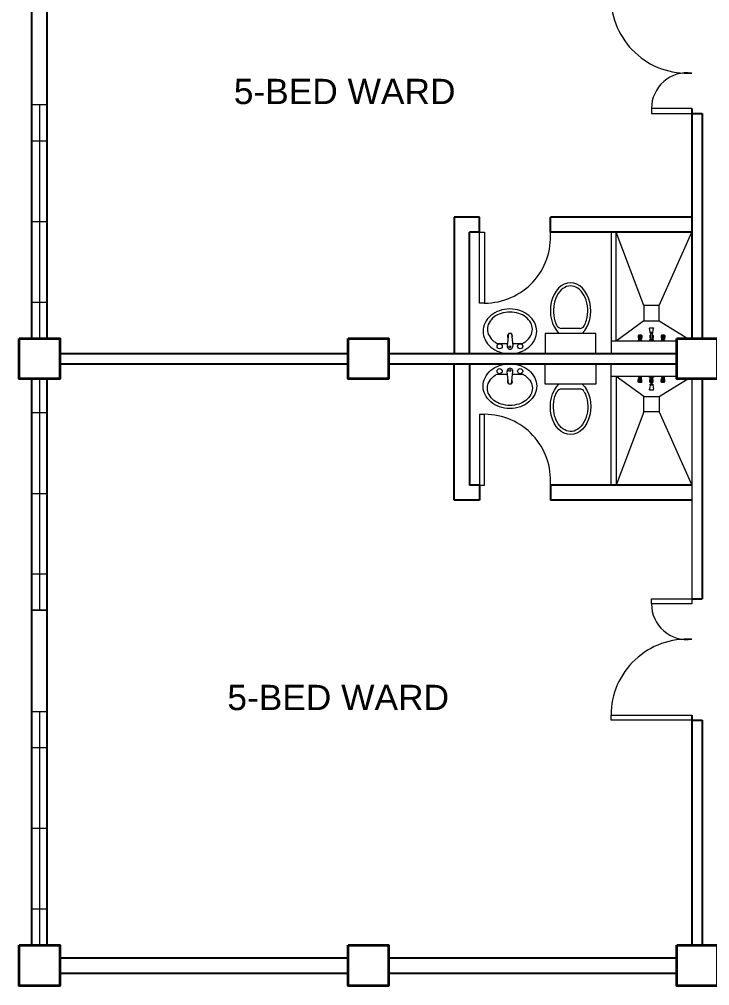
# Model space of a CAD drawing. Header units: millimetres. Extents: x 3 to 421, y 1 to 337.
# Drawn here: x 350.31 to 357.13, y 110.49 to 120.05 of the extents above; entities that cross this region are included whole.
import ezdxf

# ---------------------------------------------------------------- set-up
doc = ezdxf.new("R2010")
doc.units = ezdxf.units.MM
doc.header["$MEASUREMENT"] = 0
doc.layers.add('label', color=7, linetype='Continuous')
doc.styles.add('SWISSLT175', font='swissl.ttf', dxfattribs={"height": 0.175})

msp = doc.modelspace()

# ---------------------------------------------------------------- linework, layer by layer
at = {"color": 8, "linetype": 'ByBlock', "lineweight": 25}
for p, q in [((350.4332, 116.891), (350.4332, 122.491)), ((350.5832, 116.891), (350.5832, 122.491)), ((356.9582, 119.166), (356.9582, 116.891)), ((356.9582, 119.116), (357.0582, 119.116)), ((357.0582, 119.116), (357.0582, 116.891)), ((354.6082, 118.091), (354.6082, 116.741)), ((355.5582, 117.941), (355.5582, 118.091)), ((350.7082, 116.741), (353.5582, 116.741)), ((353.9582, 116.741), (356.8082, 116.741)), ((350.7082, 116.641), (353.5582, 116.641)), ((353.9582, 116.641), (356.8082, 116.641)), ((354.6082, 115.291), (354.6082, 116.641)), ((350.4332, 110.891), (350.4332, 116.491)), ((350.5832, 110.891), (350.5832, 116.491)), ((357.0582, 116.491), (357.0582, 114.316)), ((356.9582, 114.316), (357.0582, 114.316)), ((356.9582, 113.166), (356.9582, 110.891)), ((356.9582, 113.116), (357.0582, 113.116)), ((357.0582, 113.116), (357.0582, 110.891)), ((350.7082, 110.766), (353.5582, 110.766)), ((353.9582, 110.766), (356.8082, 110.766)), ((350.7082, 110.616), (353.5582, 110.616)), ((353.9582, 110.616), (356.8082, 110.616))]:
    msp.add_line(p, q, dxfattribs=at)
at = {"color": 8, "linetype": 'ByBlock', "lineweight": 9}
for p, q in [((350.4332, 119.2035), (350.5832, 119.2035)), ((350.5082, 119.2035), (350.5082, 116.891)), ((350.4332, 118.0473), (350.4332, 118.8473)), ((350.4332, 118.8473), (350.5832, 118.8473)), ((350.5832, 118.8473), (350.5832, 117.2473)), ((350.4332, 118.0473), (350.5832, 118.0473)), ((350.5832, 117.2473), (350.4332, 117.2473)), ((356.8082, 116.866), (356.1582, 116.866)), ((350.5082, 116.491), (350.5082, 114.2035)), ((356.8082, 116.516), (356.1582, 116.516)), ((350.4332, 115.3598), (350.4332, 116.1598)), ((350.4332, 116.1598), (350.5832, 116.1598)), ((350.5832, 116.1598), (350.5832, 114.5598)), ((350.4332, 115.3598), (350.5832, 115.3598)), ((350.5832, 114.5598), (350.4332, 114.5598)), ((350.4332, 114.2035), (350.5832, 114.2035)), ((350.4332, 113.2035), (350.5832, 113.2035)), ((350.5082, 113.2035), (350.5082, 110.891)), ((350.4332, 112.0473), (350.4332, 112.8473)), ((350.4332, 112.8473), (350.5832, 112.8473)), ((350.5832, 112.8473), (350.5832, 111.2473)), ((350.4332, 112.0473), (350.5832, 112.0473)), ((350.5832, 111.2473), (350.4332, 111.2473))]:
    msp.add_line(p, q, dxfattribs=at)
at = {"color": 8, "linetype": 'ByBlock', "lineweight": 25, "ltscale": 0.3}
for p, q in [((354.8582, 118.091), (354.6082, 118.091)), ((354.8582, 117.941), (354.8582, 118.091)), ((356.9582, 118.091), (355.5582, 118.091)), ((354.8582, 117.941), (354.7582, 117.941)), ((354.7582, 116.741), (354.7582, 117.941)), ((356.9582, 117.941), (355.5582, 117.941)), ((354.7582, 116.641), (354.7582, 115.441)), ((354.8582, 115.441), (354.7582, 115.441)), ((354.8582, 115.441), (354.8582, 115.291)), ((356.9582, 115.441), (355.5582, 115.441)), ((355.5582, 115.441), (355.5582, 115.291)), ((354.8582, 115.291), (354.6082, 115.291)), ((356.9582, 115.291), (355.5582, 115.291))]:
    msp.add_line(p, q, dxfattribs=at)
at = {"color": 8, "linetype": 'ByBlock', "lineweight": 9, "ltscale": 0.3}
for p, q in [((356.4832, 117.216), (356.2082, 117.941)), ((356.6332, 117.216), (356.9582, 117.941)), ((356.4832, 117.066), (356.2082, 116.866)), ((356.6332, 117.066), (356.9176, 116.891)), ((356.4832, 116.316), (356.2082, 116.516)), ((356.6332, 116.316), (356.9176, 116.491)), ((356.4832, 116.166), (356.2082, 115.441)), ((356.6332, 116.166), (356.9582, 115.441))]:
    msp.add_line(p, q, dxfattribs=at)
at = {"color": 8, "lineweight": 9}
for p, q in [((355.8488, 116.991), (355.6678, 116.991)), ((356.5459, 116.9514), (356.5373, 116.9933)), ((356.5388, 116.9979), (356.5776, 116.9979)), ((356.5705, 116.9514), (356.5791, 116.9933)), ((355.1437, 116.9389), (355.1304, 116.8171)), ((355.1727, 116.9389), (355.186, 116.8171)), ((355.5082, 116.941), (355.5082, 116.741)), ((356.0082, 116.941), (355.5082, 116.941)), ((356.0082, 116.741), (356.0082, 116.941)), ((356.4275, 116.8668), (356.4309, 116.8736)), ((356.4315, 116.9232), (356.4279, 116.9214)), ((356.4279, 116.9214), (356.4279, 116.8994)), ((356.4612, 116.9214), (356.4279, 116.9214)), ((356.4279, 116.8994), (356.4301, 116.8953)), ((356.4305, 116.8935), (356.4305, 116.8876)), ((356.4586, 116.8876), (356.4305, 116.8876)), ((356.4305, 116.8876), (356.4313, 116.8854)), ((356.4582, 116.8736), (356.4309, 116.8736)), ((356.4313, 116.8994), (356.4387, 116.8994)), ((356.4578, 116.8854), (356.4313, 116.8854)), ((356.4315, 116.9248), (356.4315, 116.9232)), ((356.4576, 116.9248), (356.4315, 116.9248)), ((356.4576, 116.9232), (356.4315, 116.9232)), ((356.4315, 116.9125), (356.4315, 116.9004)), ((356.4332, 116.8736), (356.4332, 116.8854)), ((356.4385, 116.9126), (356.4385, 116.9005)), ((356.4578, 116.8994), (356.4505, 116.8994)), ((356.4506, 116.9126), (356.4506, 116.9005)), ((356.4559, 116.8736), (356.4559, 116.8854)), ((356.4576, 116.9248), (356.4576, 116.9232)), ((356.4576, 116.9232), (356.4612, 116.9214)), ((356.4576, 116.9125), (356.4576, 116.9004)), ((356.4586, 116.8876), (356.4578, 116.8854)), ((356.4616, 116.8668), (356.4582, 116.8736)), ((356.4586, 116.8935), (356.4586, 116.8876)), ((356.4612, 116.8994), (356.459, 116.8953)), ((356.4612, 116.9214), (356.4612, 116.8994)), ((356.5408, 116.8815), (356.5756, 116.8815)), ((356.5408, 116.8718), (356.5408, 116.8815)), ((356.5451, 116.9232), (356.5415, 116.9213)), ((356.5506, 116.9213), (356.5415, 116.9213)), ((356.5415, 116.9213), (356.5415, 116.8994)), ((356.5415, 116.8994), (356.5437, 116.8953)), ((356.5442, 116.8935), (356.5442, 116.8876)), ((356.5506, 116.8876), (356.5442, 116.8876)), ((356.5442, 116.8876), (356.5449, 116.8854)), ((356.5506, 116.8854), (356.5449, 116.8854)), ((356.545, 116.8994), (356.5506, 116.8994)), ((356.5506, 116.9248), (356.5451, 116.9248)), ((356.5451, 116.9248), (356.5451, 116.9232)), ((356.5506, 116.9232), (356.5451, 116.9232)), ((356.5451, 116.9125), (356.5451, 116.9004)), ((356.5705, 116.9514), (356.5459, 116.9514)), ((356.5459, 116.9514), (356.5459, 116.9438)), ((356.5705, 116.9514), (356.5459, 116.9514)), ((356.5459, 116.9438), (356.5705, 116.9438)), ((356.5468, 116.8815), (356.5468, 116.8854)), ((356.5506, 116.8815), (356.5506, 116.9438)), ((356.5658, 116.8815), (356.5506, 116.8815)), ((356.5658, 116.9438), (356.5658, 116.8815)), ((356.5713, 116.9247), (356.5658, 116.9247)), ((356.5713, 116.9232), (356.5658, 116.9232)), ((356.5749, 116.9213), (356.5658, 116.9213)), ((356.5714, 116.8994), (356.5658, 116.8994)), ((356.5722, 116.8876), (356.5658, 116.8876)), ((356.5714, 116.8854), (356.5658, 116.8854)), ((356.5696, 116.8815), (356.5696, 116.8854)), ((356.5705, 116.9438), (356.5705, 116.9514)), ((356.5713, 116.9247), (356.5713, 116.9232)), ((356.5713, 116.9232), (356.5749, 116.9213)), ((356.5713, 116.9125), (356.5713, 116.9004)), ((356.5722, 116.8876), (356.5714, 116.8854)), ((356.5722, 116.8935), (356.5722, 116.8876)), ((356.5749, 116.8994), (356.5727, 116.8953)), ((356.5749, 116.9213), (356.5749, 116.8994)), ((356.5756, 116.8815), (356.5756, 116.8718)), ((356.6548, 116.8668), (356.6582, 116.8736)), ((356.6588, 116.9232), (356.6552, 116.9213)), ((356.6885, 116.9213), (356.6552, 116.9213)), ((356.6552, 116.9213), (356.6552, 116.8994)), ((356.6552, 116.8994), (356.6574, 116.8953)), ((356.6578, 116.8935), (356.6578, 116.8876)), ((356.6578, 116.8876), (356.6586, 116.8853)), ((356.6858, 116.8876), (356.6578, 116.8876)), ((356.6855, 116.8736), (356.6582, 116.8736)), ((356.6586, 116.8994), (356.6659, 116.8994)), ((356.6851, 116.8853), (356.6586, 116.8853)), ((356.6587, 116.9125), (356.6587, 116.9004)), ((356.6849, 116.9247), (356.6588, 116.9247)), ((356.6588, 116.9247), (356.6588, 116.9232)), ((356.6849, 116.9232), (356.6588, 116.9232)), ((356.6605, 116.8736), (356.6605, 116.8853)), ((356.6658, 116.9126), (356.6658, 116.9005)), ((356.685, 116.8994), (356.6777, 116.8994)), ((356.6779, 116.9126), (356.6779, 116.9005)), ((356.6832, 116.8736), (356.6832, 116.8853)), ((356.6849, 116.9247), (356.6849, 116.9232)), ((356.6849, 116.9232), (356.6885, 116.9213)), ((356.6849, 116.9125), (356.6849, 116.9004)), ((356.6858, 116.8876), (356.6851, 116.8853)), ((356.6889, 116.8668), (356.6855, 116.8736)), ((356.6858, 116.8935), (356.6858, 116.8876)), ((356.6885, 116.8994), (356.6863, 116.8953)), ((356.6885, 116.9213), (356.6885, 116.8994)), ((356.4275, 116.8668), (356.4275, 116.8661)), ((356.4616, 116.8668), (356.4275, 116.8668)), ((356.4616, 116.866), (356.4275, 116.8661)), ((356.4616, 116.8668), (356.4616, 116.866)), ((356.5292, 116.866), (356.5408, 116.8718)), ((356.5872, 116.866), (356.5292, 116.866)), ((356.5408, 116.8718), (356.5756, 116.8718)), ((356.5756, 116.8718), (356.5408, 116.8718)), ((356.5756, 116.8718), (356.5872, 116.866)), ((356.6889, 116.8668), (356.6548, 116.8668)), ((356.6548, 116.8668), (356.6548, 116.866)), ((356.6889, 116.866), (356.6548, 116.866)), ((356.6889, 116.8668), (356.6889, 116.866)), ((355.5082, 116.741), (356.0082, 116.741)), ((355.5082, 116.441), (355.5082, 116.641)), ((355.5082, 116.641), (356.0082, 116.641)), ((356.0082, 116.641), (356.0082, 116.441)), ((355.1437, 116.4432), (355.1304, 116.565)), ((355.1727, 116.4432), (355.186, 116.565)), ((356.4275, 116.5153), (356.4275, 116.516)), ((356.4616, 116.516), (356.4275, 116.516)), ((356.4275, 116.5153), (356.4309, 116.5084)), ((356.4616, 116.5153), (356.4275, 116.5153)), ((356.4305, 116.4944), (356.4313, 116.4967)), ((356.4305, 116.4886), (356.4305, 116.4944)), ((356.4586, 116.4944), (356.4305, 116.4944)), ((356.4582, 116.5085), (356.4309, 116.5084)), ((356.4578, 116.4967), (356.4313, 116.4967)), ((356.4332, 116.5085), (356.4332, 116.4967)), ((356.4559, 116.5085), (356.4559, 116.4967)), ((356.4586, 116.4944), (356.4578, 116.4967)), ((356.4616, 116.5153), (356.4582, 116.5085)), ((356.4586, 116.4886), (356.4586, 116.4944)), ((356.4616, 116.5153), (356.4616, 116.516)), ((356.5292, 116.516), (356.5408, 116.5103)), ((356.5872, 116.516), (356.5292, 116.516)), ((356.5408, 116.5103), (356.5756, 116.5103)), ((356.5756, 116.5103), (356.5408, 116.5103)), ((356.5408, 116.5103), (356.5408, 116.5006)), ((356.5408, 116.5006), (356.5756, 116.5006)), ((356.5442, 116.4944), (356.5449, 116.4967)), ((356.5506, 116.4944), (356.5442, 116.4944)), ((356.5442, 116.4886), (356.5442, 116.4944)), ((356.5506, 116.4967), (356.5449, 116.4967)), ((356.5468, 116.5006), (356.5468, 116.4967)), ((356.5506, 116.5006), (356.5506, 116.4382)), ((356.5658, 116.5006), (356.5506, 116.5006)), ((356.5658, 116.4382), (356.5658, 116.5006)), ((356.5714, 116.4967), (356.5658, 116.4967)), ((356.5722, 116.4944), (356.5658, 116.4944)), ((356.5696, 116.5006), (356.5696, 116.4967)), ((356.5722, 116.4944), (356.5714, 116.4967)), ((356.5722, 116.4886), (356.5722, 116.4944)), ((356.5756, 116.5103), (356.5872, 116.516)), ((356.5756, 116.5006), (356.5756, 116.5103)), ((356.6889, 116.5161), (356.6548, 116.516)), ((356.6548, 116.5153), (356.6548, 116.516)), ((356.6889, 116.5153), (356.6548, 116.5153)), ((356.6548, 116.5153), (356.6582, 116.5085)), ((356.6578, 116.4945), (356.6586, 116.4967)), ((356.6858, 116.4945), (356.6578, 116.4945)), ((356.6578, 116.4886), (356.6578, 116.4945)), ((356.6855, 116.5085), (356.6582, 116.5085)), ((356.6851, 116.4967), (356.6586, 116.4967)), ((356.6605, 116.5085), (356.6605, 116.4967)), ((356.6832, 116.5085), (356.6832, 116.4967)), ((356.6858, 116.4945), (356.6851, 116.4967)), ((356.6889, 116.5153), (356.6855, 116.5085)), ((356.6858, 116.4886), (356.6858, 116.4945)), ((356.6889, 116.5153), (356.6889, 116.5161)), ((356.0082, 116.441), (355.5082, 116.441)), ((356.4279, 116.4827), (356.4301, 116.4868)), ((356.4279, 116.4607), (356.4279, 116.4827)), ((356.4315, 116.4588), (356.4279, 116.4607)), ((356.4612, 116.4607), (356.4279, 116.4607)), ((356.4313, 116.4827), (356.4387, 116.4827)), ((356.4315, 116.4695), (356.4315, 116.4817)), ((356.4315, 116.4573), (356.4315, 116.4588)), ((356.4576, 116.4588), (356.4315, 116.4588)), ((356.4576, 116.4573), (356.4315, 116.4573)), ((356.4385, 116.4694), (356.4385, 116.4816)), ((356.4578, 116.4827), (356.4505, 116.4827)), ((356.4506, 116.4694), (356.4506, 116.4816)), ((356.4576, 116.4695), (356.4576, 116.4817)), ((356.4576, 116.4588), (356.4612, 116.4607)), ((356.4576, 116.4573), (356.4576, 116.4588)), ((356.4612, 116.4827), (356.459, 116.4868)), ((356.4612, 116.4607), (356.4612, 116.4827)), ((356.5459, 116.4307), (356.5373, 116.3887)), ((356.5415, 116.4827), (356.5437, 116.4868)), ((356.5415, 116.4607), (356.5415, 116.4827)), ((356.5506, 116.4607), (356.5415, 116.4607)), ((356.5451, 116.4588), (356.5415, 116.4607)), ((356.545, 116.4827), (356.5506, 116.4827)), ((356.5451, 116.4696), (356.5451, 116.4817)), ((356.5506, 116.4588), (356.5451, 116.4588)), ((356.5451, 116.4573), (356.5451, 116.4588)), ((356.5506, 116.4573), (356.5451, 116.4573)), ((356.5459, 116.4307), (356.5459, 116.4382)), ((356.5459, 116.4382), (356.5705, 116.4382)), ((356.5705, 116.4307), (356.5459, 116.4307)), ((356.5705, 116.4307), (356.5459, 116.4307)), ((356.5714, 116.4827), (356.5658, 116.4827)), ((356.5749, 116.4607), (356.5658, 116.4607)), ((356.5713, 116.4588), (356.5658, 116.4588)), ((356.5713, 116.4573), (356.5658, 116.4573)), ((356.5705, 116.4382), (356.5705, 116.4307)), ((356.5705, 116.4307), (356.5791, 116.3887)), ((356.5713, 116.4696), (356.5713, 116.4817)), ((356.5713, 116.4588), (356.5749, 116.4607)), ((356.5713, 116.4573), (356.5713, 116.4588)), ((356.5749, 116.4827), (356.5727, 116.4868)), ((356.5749, 116.4607), (356.5749, 116.4827)), ((356.6552, 116.4827), (356.6574, 116.4868)), ((356.6552, 116.4607), (356.6552, 116.4827)), ((356.6885, 116.4608), (356.6552, 116.4607)), ((356.6588, 116.4589), (356.6552, 116.4607)), ((356.6586, 116.4827), (356.6659, 116.4827)), ((356.6587, 116.4696), (356.6587, 116.4817)), ((356.6849, 116.4589), (356.6588, 116.4589)), ((356.6588, 116.4573), (356.6588, 116.4589)), ((356.6849, 116.4573), (356.6588, 116.4573)), ((356.6658, 116.4695), (356.6658, 116.4816)), ((356.685, 116.4827), (356.6777, 116.4827)), ((356.6779, 116.4695), (356.6779, 116.4816)), ((356.6849, 116.4696), (356.6849, 116.4817)), ((356.6849, 116.4589), (356.6885, 116.4608)), ((356.6849, 116.4573), (356.6849, 116.4589)), ((356.6885, 116.4827), (356.6863, 116.4868)), ((356.6885, 116.4608), (356.6885, 116.4827)), ((355.8488, 116.391), (355.6678, 116.391)), ((356.5388, 116.3842), (356.5776, 116.3842))]:
    msp.add_line(p, q, dxfattribs=at)
at = {"color": 8, "linetype": 'ByBlock', "lineweight": 13}
msp.add_line((356.9582, 116.491), (356.9582, 114.266), dxfattribs=at)
at = {"color": 8, "lineweight": 9}
for points in [[(350.4332, 119.2035), (350.5832, 119.2035), (350.5832, 116.891), (350.4332, 116.891)], [(350.4332, 116.491), (350.5832, 116.491), (350.5832, 114.2035), (350.4332, 114.2035)], [(350.4332, 113.2035), (350.5832, 113.2035), (350.5832, 110.891), (350.4332, 110.891)]]:
    msp.add_lwpolyline(points, close=True, dxfattribs=at)
at = {"color": 8, "lineweight": 13, "ltscale": 0.03}
for points in [[(356.9582, 119.116), (356.9582, 119.166), (356.5582, 119.166), (356.5582, 119.116)], [(354.8582, 117.941), (354.9082, 117.941), (354.9082, 117.241), (354.8582, 117.241)], [(354.8582, 115.441), (354.9082, 115.441), (354.9082, 116.141), (354.8582, 116.141)], [(356.9582, 114.316), (356.9582, 114.266), (356.5582, 114.266), (356.5582, 114.316)], [(356.9582, 113.166), (356.9582, 113.116), (356.1582, 113.116), (356.1582, 113.166)]]:
    msp.add_lwpolyline(points, close=True, dxfattribs=at)
at = {"color": 8, "linetype": 'ByBlock', "lineweight": 9, "ltscale": 0.3}
for points in [[(356.2082, 116.866), (356.2082, 117.941), (356.1582, 117.941), (356.1582, 116.741), (356.1582, 116.741)], [(356.2082, 116.516), (356.2082, 115.441), (356.1582, 115.441), (356.1582, 116.641), (356.1582, 116.641)]]:
    msp.add_lwpolyline(points, dxfattribs=at)
at = {"color": 8, "lineweight": 9}
for points in [[(355.4232, 116.962, 0.11576), (355.4038, 117.0445, 0.104047), (355.3456, 117.1183, 0.090875), (355.2617, 117.1657, 0.083344), (355.1582, 117.183, 0.083344), (355.0547, 117.1657, 0.090875), (354.9708, 117.1183, 0.104047), (354.9125, 117.0445, 0.11576), (354.8932, 116.962, 0.11576), (354.9125, 116.8796, 0.104047), (354.9708, 116.8058, 0.090875), (355.0547, 116.7584, 0.083344), (355.1582, 116.741, 0.083344), (355.2617, 116.7584, 0.090875), (355.3456, 116.8058, 0.104047), (355.4038, 116.8796, 0.11576)], [(355.4232, 116.42, -0.11576), (355.4038, 116.3376, -0.104047), (355.3456, 116.2638, -0.090875), (355.2617, 116.2164, -0.083344), (355.1582, 116.199, -0.083344), (355.0547, 116.2164, -0.090875), (354.9708, 116.2638, -0.104047), (354.9125, 116.3376, -0.11576), (354.8932, 116.42, -0.11576), (354.9125, 116.5025, -0.104047), (354.9708, 116.5763, -0.090875), (355.0547, 116.6237, -0.083344), (355.1582, 116.641, -0.083344), (355.2617, 116.6237, -0.090875), (355.3456, 116.5763, -0.104047), (355.4038, 116.5025, -0.11576)]]:
    msp.add_lwpolyline(points, format="xyb", close=True, dxfattribs=at)
at = {"color": 8, "linetype": 'ByBlock', "lineweight": 9, "ltscale": 0.03}
for points in [[(356.4832, 117.066), (356.6332, 117.066), (356.6332, 117.216), (356.4832, 117.216)], [(356.4832, 116.316), (356.6332, 116.316), (356.6332, 116.166), (356.4832, 116.166)]]:
    msp.add_lwpolyline(points, close=True, dxfattribs=at)
at = {"color": 8, "lineweight": 9}
for points in [[(355.3807, 116.983, 0.124838), (355.3648, 117.0456, 0.105788), (355.3155, 117.1032, 0.086697), (355.2458, 117.1395, 0.076776), (355.1582, 117.153, 0.076776), (355.0706, 117.1395, 0.086697), (355.0009, 117.1032, 0.105788), (354.9516, 117.0456, 0.124838), (354.9357, 116.983, 0.124838), (354.9516, 116.9205, 0.105788), (355.0009, 116.8628, 0.040067), (355.0316, 116.843), (355.1338, 116.843, 0.040067)], [(355.1826, 116.843), (355.2848, 116.843, 0.040067), (355.3155, 116.8628, 0.105788), (355.3648, 116.9205, 0.124838), (355.3807, 116.983, 0.124838)], [(355.3807, 116.399, -0.124838), (355.3648, 116.3365, -0.105788), (355.3155, 116.2788, -0.086697), (355.2458, 116.2426, -0.076776), (355.1582, 116.229, -0.076776), (355.0706, 116.2426, -0.086697), (355.0009, 116.2788, -0.105788), (354.9516, 116.3365, -0.124838), (354.9357, 116.399, -0.124838), (354.9516, 116.4616, -0.105788), (355.0009, 116.5192, -0.040067), (355.0316, 116.539), (355.1338, 116.539, -0.040067)], [(355.1826, 116.539), (355.2848, 116.539, -0.040067), (355.3155, 116.5192, -0.105788), (355.3648, 116.4616, -0.124838), (355.3807, 116.399, -0.124838)]]:
    msp.add_lwpolyline(points, format="xyb", dxfattribs=at)
at = {"color": 8, "linetype": 'ByBlock', "lineweight": 35}
for points in [[(350.3082, 116.891), (350.7082, 116.891), (350.7082, 116.491), (350.3082, 116.491)], [(353.5582, 116.891), (353.9582, 116.891), (353.9582, 116.491), (353.5582, 116.491)], [(356.8082, 116.891), (357.2082, 116.891), (357.2082, 116.491), (356.8082, 116.491)], [(350.3082, 110.891), (350.7082, 110.891), (350.7082, 110.491), (350.3082, 110.491)], [(353.5582, 110.891), (353.9582, 110.891), (353.9582, 110.491), (353.5582, 110.491)], [(356.8082, 110.891), (357.2082, 110.891), (357.2082, 110.491), (356.8082, 110.491)]]:
    msp.add_lwpolyline(points, close=True, dxfattribs=at)
at = {"color": 8, "lineweight": 9}
for centre, radius in [((355.0566, 116.814), 0.0255), ((355.1582, 116.8075), 0.0095), ((355.2598, 116.814), 0.0255), ((355.0566, 116.568), 0.0255), ((355.2598, 116.568), 0.0255), ((355.1582, 116.5745), 0.0095)]:
    msp.add_circle(centre, radius, dxfattribs=at)
at = {"color": 8, "lineweight": 13, "ltscale": 0.03}
for centre, radius, start, end in [((356.9098, 120.266), 0.7516, 180, 273.69522), ((356.9113, 119.166), 0.3531, 82.37185, 180), ((354.9082, 117.8928), 0.6518, 270, 4.24219), ((354.9082, 115.4893), 0.6518, 355.75781, 90), ((356.9113, 114.266), 0.3531, 180, 277.62815), ((356.9098, 113.166), 0.7516, 86.30478, 180)]:
    msp.add_arc(centre, radius, start, end, dxfattribs=at)
at = {"color": 8, "lineweight": 9}
for centre, radius, start, end in [((355.6678, 117.041), 0.05, 208.00836, 270), ((355.8488, 117.041), 0.05, 270, 331.84994), ((355.1582, 116.916), 0.025, 126.30681, 221.20218), ((355.1582, 116.8452), 0.0948, 81.20259, 98.79741), ((355.1582, 116.916), 0.025, 71.37929, 108.62071), ((355.1582, 116.916), 0.025, 318.79782, 53.69319), ((355.1582, 116.814), 0.028, 173.75449, 6.24551), ((355.1582, 116.568), 0.028, 353.75449, 186.24551), ((355.1582, 116.4661), 0.025, 138.79782, 233.69319), ((355.1582, 116.5368), 0.0948, 261.20259, 278.79741), ((355.1582, 116.4661), 0.025, 251.37929, 288.62071), ((355.1582, 116.4661), 0.025, 306.30681, 41.20218), ((355.6678, 116.341), 0.05, 90, 151.99164), ((355.8488, 116.341), 0.05, 28.15006, 90)]:
    msp.add_arc(centre, radius, start, end, dxfattribs=at)
for centre, major_axis, ratio, start_param, end_param in [((355.7582, 117.166), (0, -0.275), 0.727273, 0.612555, 5.670631), ((356.5409, 116.9947), (0.00268, 0.00268), 1, 1.354119, 2.724181), ((356.4188, 116.9117), (0.00896, 0.00896), 1, 5.560378, 6.271464), ((356.4163, 116.9065), (-0.0118, 0.0118), 1, 3.273911, 3.406137), ((356.4268, 116.8935), (0.00268, 0.00268), 1, 5.497675, 5.991616), ((356.4277, 116.9004), (0.00268, 0.00268), 1, 4.870036, 5.497675), ((356.4489, 116.9119), (0.00738, 0.00738), 1, 1.497691, 2.282489), ((356.4423, 116.9005), (-0.00268, 0.00268), 1, 0.785286, 1.412925), ((356.4494, 116.9056), (0.00887, 0.00887), 1, 2.983721, 3.344735), ((356.4446, 116.9169), (-0.00268, 0.00268), 1, -1.497915, -0.073106), ((356.4446, 116.8983), (-0.00268, 0.00268), 1, 1.773938, 2.938226), ((356.4397, 116.9056), (0.00887, 0.00887), 1, 4.509022, 4.870036), ((356.4402, 116.9119), (-0.00738, 0.00738), 1, 4.000472, 4.78527), ((356.4468, 116.9005), (-0.00268, 0.00268), 1, 3.299239, 3.926878), ((356.4703, 116.9117), (-0.00896, 0.00896), 1, 0.011497, 0.722582), ((356.4614, 116.9004), (0.00268, 0.00268), 1, 2.356082, 2.983721), ((356.4728, 116.9065), (-0.0118, 0.0118), 1, 1.306028, 1.438253), ((356.4624, 116.8935), (0.00268, 0.00268), 1, 1.862141, 2.356082), ((356.5325, 116.9117), (-0.00896, 0.00896), 1, 3.989582, 4.700667), ((356.5299, 116.9064), (0.0118, 0.0118), 1, 4.844707, 4.976933), ((356.5404, 116.8935), (-0.00268, 0.00268), 1, 3.926878, 4.42082), ((356.5413, 116.9004), (-0.00268, 0.00268), 1, 3.299239, 3.926878), ((356.5839, 116.9117), (-0.00896, 0.00896), 1, 0.011497, 0.722582), ((356.5751, 116.9004), (-0.00268, 0.00268), 1, 0.785286, 1.412925), ((356.5865, 116.9064), (0.0118, 0.0118), 1, 2.876824, 3.009049), ((356.576, 116.8935), (-0.00268, 0.00268), 1, 0.291344, 0.785286), ((356.6461, 116.9117), (0.00896, 0.00896), 1, 5.560378, 6.271464), ((356.6436, 116.9064), (-0.0118, 0.0118), 1, 3.273911, 3.406137), ((356.654, 116.8935), (0.00268, 0.00268), 1, 5.497675, 5.991616), ((356.655, 116.9004), (0.00268, 0.00268), 1, 4.870036, 5.497675), ((356.6762, 116.9118), (0.00738, 0.00738), 1, 1.497691, 2.282489), ((356.6696, 116.9005), (-0.00268, 0.00268), 1, 0.785286, 1.412925), ((356.6766, 116.9056), (0.00887, 0.00887), 1, 2.983721, 3.344735), ((356.6718, 116.9169), (-0.00268, 0.00268), 1, -1.497915, -0.073106), ((356.6718, 116.8983), (-0.00268, 0.00268), 1, 1.773938, 2.938226), ((356.667, 116.9056), (0.00887, 0.00887), 1, 4.509022, 4.870036), ((356.6675, 116.9118), (-0.00738, 0.00738), 1, 4.000472, 4.78527), ((356.6741, 116.9005), (-0.00268, 0.00268), 1, 3.299239, 3.926878), ((356.6976, 116.9117), (-0.00896, 0.00896), 1, 0.011497, 0.722582), ((356.6887, 116.9004), (0.00268, 0.00268), 1, 2.356082, 2.983721), ((356.7001, 116.9064), (0.0118, 0.0118), 1, 2.876824, 3.009049), ((356.6896, 116.8935), (0.00268, 0.00268), 1, 1.862141, 2.356082), ((356.5755, 116.3874), (-0.00268, 0.00268), 1, 2.92514, 4.295202)]:
    msp.add_ellipse(centre, major_axis=major_axis, ratio=ratio, start_param=start_param, end_param=end_param, dxfattribs=at)
at = {"color": 8, "lineweight": 9, "extrusion": (-4.99074e-41, 2.88216e-41, -1)}
msp.add_ellipse((356.5755, 116.9947), major_axis=(0.00268, 0.00268), ratio=1, start_param=-0.216453, end_param=1.153609, dxfattribs=at)
at = {"color": 8, "lineweight": 9, "extrusion": (0, 0, -1)}
msp.add_ellipse((355.7582, 116.216), major_axis=(0, 0.275), ratio=0.727273, start_param=0.612555, end_param=5.670631, dxfattribs=at)
at = {"color": 8, "lineweight": 9, "extrusion": (-4.99074e-41, -2.88216e-41, -1)}
for centre, major_axis, start_param, end_param in [((356.4188, 116.4703), (-0.00896, 0.00896), 2.418785, 3.129871), ((356.4163, 116.4756), (-0.0118, 0.0118), 1.703115, 1.83534), ((356.4268, 116.4886), (-0.00268, 0.00268), 2.356082, 2.850023), ((356.4277, 116.4817), (-0.00268, 0.00268), 1.728443, 2.356082), ((356.4423, 116.4816), (-0.00268, -0.00268), 0.785286, 1.412925), ((356.4489, 116.4702), (-0.00738, -0.00738), 6.21008, 6.994878), ((356.4494, 116.4764), (-0.00887, 0.00887), -0.157871, 0.203142), ((356.4446, 116.4652), (-0.00268, 0.00268), 3.214474, 4.639283), ((356.4446, 116.4838), (-0.00268, 0.00268), 0.203142, 1.36743), ((356.4397, 116.4764), (-0.00887, -0.00887), 2.938226, 3.299239), ((356.4402, 116.4702), (-0.00738, -0.00738), 4.000472, 4.78527), ((356.4468, 116.4816), (-0.00268, -0.00268), 3.299239, 3.926878), ((356.4614, 116.4817), (-0.00268, -0.00268), 0.785286, 1.412925), ((356.4703, 116.4703), (-0.00896, 0.00896), -1.559299, -0.848214), ((356.4728, 116.4756), (-0.0118, 0.0118), -0.264769, -0.132543), ((356.4624, 116.4886), (-0.00268, 0.00268), -1.279452, -0.785511), ((356.5325, 116.4703), (-0.00896, 0.00896), 2.418785, 3.129871), ((356.5299, 116.4756), (-0.0118, -0.0118), 3.273911, 3.406137), ((356.5404, 116.4886), (-0.00268, -0.00268), 3.926878, 4.42082), ((356.5413, 116.4817), (-0.00268, -0.00268), 3.299239, 3.926878), ((356.5751, 116.4817), (-0.00268, 0.00268), -0.785511, -0.157871), ((356.5839, 116.4704), (-0.00896, -0.00896), 0.011497, 0.722582), ((356.5865, 116.4756), (-0.0118, -0.0118), 1.306028, 1.438253), ((356.576, 116.4886), (-0.00268, 0.00268), -1.279452, -0.785511), ((356.6461, 116.4704), (-0.00896, -0.00896), 3.989582, 4.700667), ((356.6436, 116.4756), (-0.0118, 0.0118), 1.703115, 1.83534), ((356.654, 116.4886), (-0.00268, -0.00268), 3.926878, 4.42082), ((356.655, 116.4817), (-0.00268, -0.00268), 3.299239, 3.926878), ((356.6696, 116.4816), (-0.00268, -0.00268), 0.785286, 1.412925), ((356.6762, 116.4702), (-0.00738, 0.00738), 4.639283, 5.424081), ((356.6766, 116.4765), (-0.00887, -0.00887), 1.412925, 1.773938), ((356.6718, 116.4652), (-0.00268, -0.00268), 4.78527, 6.21008), ((356.6718, 116.4838), (-0.00268, 0.00268), 0.203142, 1.36743), ((356.667, 116.4765), (-0.00887, 0.00887), 1.36743, 1.728443), ((356.6675, 116.4702), (-0.00738, -0.00738), 4.000472, 4.78527), ((356.6741, 116.4816), (-0.00268, -0.00268), 3.299239, 3.926878), ((356.6887, 116.4817), (-0.00268, 0.00268), -0.785511, -0.157871), ((356.6976, 116.4704), (-0.00896, 0.00896), -1.559299, -0.848214), ((356.7001, 116.4757), (-0.0118, 0.0118), -0.264769, -0.132543), ((356.6896, 116.4886), (-0.00268, -0.00268), 0.291344, 0.785286), ((356.5409, 116.3874), (-0.00268, -0.00268), 6.066508, 7.43657)]:
    msp.add_ellipse(centre, major_axis=major_axis, ratio=1, start_param=start_param, end_param=end_param, dxfattribs=at)
at = {"color": 8, "lineweight": 9}
for points in [[(355.8929, 117.0174), (355.9016, 117.0339), (355.9091, 117.0519), (355.936, 117.1431), (355.9308, 117.2303), (355.8731, 117.3619), (355.823, 117.4032), (355.7249, 117.4167), (355.6727, 117.3908), (355.5986, 117.2795), (355.5808, 117.1958), (355.5965, 117.0821), (355.6079, 117.0472), (355.6237, 117.0176)], [(355.8929, 116.3646), (355.9016, 116.3482), (355.9091, 116.3302), (355.936, 116.239), (355.9308, 116.1518), (355.8731, 116.0202), (355.823, 115.9788), (355.7249, 115.9654), (355.6727, 115.9913), (355.5986, 116.1025), (355.5808, 116.1862), (355.5965, 116.3), (355.6079, 116.3349), (355.6237, 116.3645)]]:
    msp.add_open_spline(points, degree=3, knots=[0.937253, 0.937253, 0.937253, 0.937253, 1.185372, 1.185372, 2.113864, 2.113864, 3.042356, 3.042356, 3.970847, 3.970847, 4.899339, 4.899339, 5.346062, 5.346062, 5.346062, 5.346062], dxfattribs=at)

# ---------------------------------------------------------------- texts
at = {"layer": 'label', "color": 8, "linetype": 'ByBlock', "lineweight": 9, "ltscale": 0.4, "char_height": 0.25, "attachment_point": 5, "line_spacing_factor": 0.8, "style": 'SWISSLT175'}
for insert in [(353.5245, 119.3322), (353.4608, 113.3395)]:
    msp.add_mtext('5-BED WARD', dxfattribs=dict(at, insert=insert))

doc.saveas('drawing.dxf')
